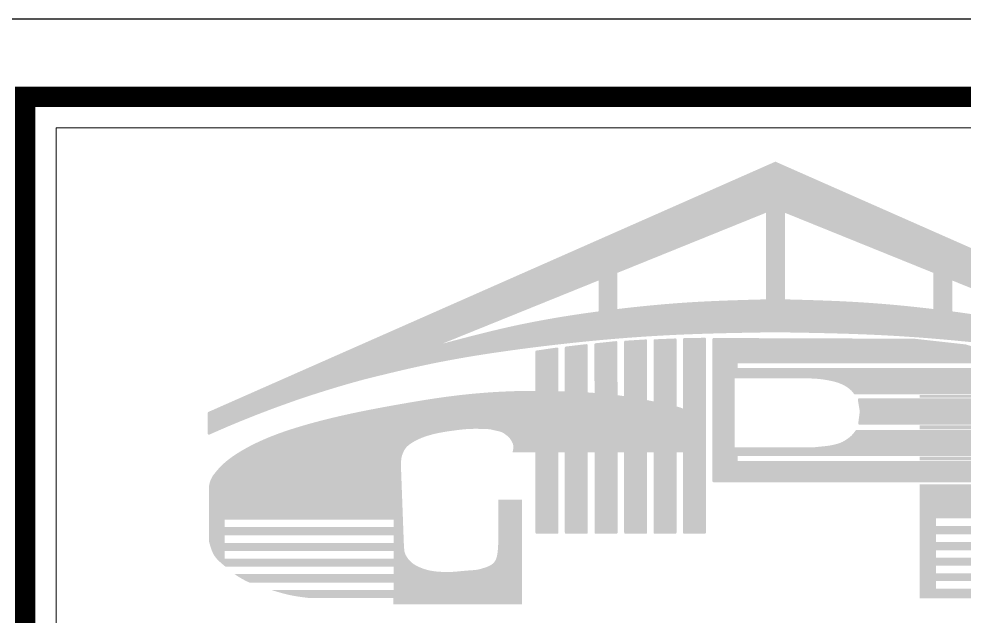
# Model space of a CAD drawing. Header units: inches. Extents: x 340055 to 349452, y -34649 to -30845.
# Drawn here: x 342138.7 to 342209.9, y -31345.1 to -31300.1 of the extents above; entities that cross this region are included whole.
import ezdxf

# ---------------------------------------------------------------- set-up
doc = ezdxf.new("R2010")
doc.units = ezdxf.units.IN
doc.header["$MEASUREMENT"] = 0
doc.layers.add('2H-vua', color=2, linetype='Continuous', lineweight=20)
for name, color, linetype in [('7', 7, 'Continuous'), ('KHUNG BV', 7, 'Continuous'), ('NET IN', 3, 'Continuous')]:
    doc.layers.add(name, color=color, linetype=linetype)

# ---------------------------------------------------------------- blocks, each defined once
blk = doc.blocks.new('logo cpt')
at = {"layer": '2H-vua', "ltscale": 2, "true_color": 0xfa051e}
h = blk.add_hatch(color=1, dxfattribs=at)
h.dxf.hatch_style = 1
edge = h.paths.add_edge_path()
edge.add_line((0, 0), (-59.277, -26.155))
edge.add_spline(control_points=[(-59.277, -26.155), (-59.307, -26.168), (-59.368, -26.193), (-59.374, -26.259), (-59.377, -26.292)], knot_values=[0, 0, 0, 0, 0.090528, 0.18293, 0.18293, 0.18293, 0.18293], degree=3, periodic=0)
edge.add_line((-59.377, -26.292), (-59.377, -28.414))
edge.add_spline(control_points=[(-59.377, -28.414), (-59.375, -28.438), (-59.371, -28.481), (-59.327, -28.53), (-59.27, -28.556), (-59.231, -28.544), (-59.213, -28.539)], knot_values=[0, 0, 0, 0, 0.068206, 0.126958, 0.189177, 0.244498, 0.244498, 0.244498, 0.244498], degree=3, periodic=0)
edge.add_line((-59.213, -28.539), (-57.353, -27.728))
edge.add_line((-57.353, -27.728), (-55.983, -27.156))
edge.add_line((-55.983, -27.156), (-54.903, -26.723))
edge.add_line((-54.903, -26.723), (-53.897, -26.328))
edge.add_line((-53.897, -26.328), (-52.38, -25.752))
edge.add_line((-52.38, -25.752), (-50.19, -24.97))
edge.add_line((-50.19, -24.97), (-49.016, -24.576))
edge.add_line((-49.016, -24.576), (-47.952, -24.226))
edge.add_line((-47.952, -24.226), (-46.167, -23.671))
edge.add_line((-46.167, -23.671), (-44.707, -23.241))
edge.add_line((-44.707, -23.241), (-43.013, -22.77))
edge.add_spline(control_points=[(-43.013, -22.77), (-40.847, -22.235), (-35.088, -20.813), (-24.452, -19.2), (-12.26, -18.036), (-3.723, -17.898), (0, -17.838)], knot_values=[0, 0, 0, 0, 6.689632, 17.790922, 32.231173, 43.398154, 43.398154, 43.398154, 43.398154], degree=3, periodic=0)
edge.add_spline(control_points=[(0, -17.838), (3.723, -17.898), (12.26, -18.036), (24.452, -19.2), (35.088, -20.813), (40.847, -22.235), (43.013, -22.77)], knot_values=[0, 0, 0, 0, 11.166981, 25.607232, 36.708522, 43.398154, 43.398154, 43.398154, 43.398154], degree=3, periodic=0)
edge.add_line((43.013, -22.77), (44.707, -23.241))
edge.add_line((44.707, -23.241), (46.167, -23.671))
edge.add_line((46.167, -23.671), (47.952, -24.226))
edge.add_line((47.952, -24.226), (49.016, -24.576))
edge.add_line((49.016, -24.576), (50.19, -24.97))
edge.add_line((50.19, -24.97), (52.38, -25.752))
edge.add_line((52.38, -25.752), (53.897, -26.328))
edge.add_line((53.897, -26.328), (54.903, -26.723))
edge.add_line((54.903, -26.723), (55.983, -27.156))
edge.add_line((55.983, -27.156), (57.353, -27.728))
edge.add_line((57.353, -27.728), (59.213, -28.539))
edge.add_spline(control_points=[(59.213, -28.539), (59.231, -28.544), (59.27, -28.556), (59.327, -28.53), (59.371, -28.481), (59.375, -28.438), (59.377, -28.414)], knot_values=[0, 0, 0, 0, 0.055322, 0.11754, 0.176292, 0.244498, 0.244498, 0.244498, 0.244498], degree=3, periodic=0)
edge.add_line((59.377, -28.414), (59.377, -26.292))
edge.add_spline(control_points=[(59.377, -26.292), (59.374, -26.259), (59.368, -26.193), (59.307, -26.168), (59.277, -26.155)], knot_values=[0, 0, 0, 0, 0.092401, 0.18293, 0.18293, 0.18293, 0.18293], degree=3, periodic=0)
edge.add_line((59.277, -26.155), (0, 0))
edge = h.paths.add_edge_path(flags=16)
edge.add_line((0.997, -5.35), (16.528, -11.63))
edge.add_line((16.528, -11.63), (16.528, -15.41))
edge.add_spline(control_points=[(16.528, -15.41), (13.874, -15.092), (8.705, -14.606), (3.515, -14.466), (0.997, -14.398)], knot_values=[18.676889, 18.676889, 18.676889, 18.676889, 26.68916, 34.246708, 34.246708, 34.246708, 34.246708], degree=3, periodic=0)
edge.add_line((0.997, -14.398), (0.997, -5.35))
edge = h.paths.add_edge_path(flags=16)
edge.add_line((-0.997, -5.35), (-0.997, -14.398))
edge.add_spline(control_points=[(-0.997, -14.398), (-3.515, -14.466), (-8.705, -14.606), (-13.874, -15.092), (-16.528, -15.41)], knot_values=[18.676889, 18.676889, 18.676889, 18.676889, 26.234437, 34.246708, 34.246708, 34.246708, 34.246708], degree=3, periodic=0)
edge.add_line((-16.528, -15.41), (-16.528, -11.63))
edge.add_line((-16.528, -11.63), (-0.997, -5.35))
edge = h.paths.add_edge_path(flags=16)
edge.add_line((18.495, -12.426), (34.834, -19.033))
edge.add_spline(control_points=[(34.834, -19.033), (32.364, -18.379), (26.982, -16.955), (21.483, -16.054), (18.495, -15.658)], knot_values=[0, 0, 0, 0, 7.661393, 16.695244, 16.695244, 16.695244, 16.695244], degree=3, periodic=0)
edge.add_line((18.495, -15.658), (18.495, -12.426))
edge = h.paths.add_edge_path(flags=16)
edge.add_line((-18.495, -12.426), (-18.495, -15.658))
edge.add_spline(control_points=[(-18.495, -15.658), (-21.483, -16.054), (-26.982, -16.955), (-32.364, -18.379), (-34.834, -19.033)], knot_values=[0, 0, 0, 0, 9.033851, 16.695244, 16.695244, 16.695244, 16.695244], degree=3, periodic=0)
edge.add_line((-34.834, -19.033), (-18.495, -12.426))
h = blk.add_hatch(color=1, dxfattribs=at)
h.dxf.hatch_style = 1
edge = h.paths.add_edge_path()
edge.add_spline(control_points=[(-22.695, -30.389), (-22.695, -28.259), (-22.695, -26.128), (-22.695, -23.997)], knot_values=[0.65234, 0.65234, 0.65234, 0.65234, 0.984869, 0.984869, 0.984869, 0.984869], weights=[1, 1, 1, 1], degree=3, periodic=0)
edge.add_spline(control_points=[(-22.695, -23.997), (-22.695, -22.513), (-22.695, -21.029), (-22.695, -19.544)], knot_values=[0.984869, 0.984869, 0.984869, 0.984869, 1.216541, 1.216541, 1.216541, 1.216541], weights=[1, 1, 1, 1], degree=3, periodic=0)
edge.add_spline(control_points=[(-22.695, -19.544), (-22.699, -19.53), (-22.707, -19.505), (-22.731, -19.468), (-22.765, -19.448), (-22.801, -19.431), (-22.824, -19.435), (-22.837, -19.437)], knot_values=[1.216541, 1.216541, 1.216541, 1.216541, 1.259596, 1.296989, 1.345872, 1.376028, 1.41378, 1.41378, 1.41378, 1.41378], weights=[1, 1, 1, 1, 1, 1, 1, 1], degree=3, periodic=0)
edge.add_line((-22.837, -19.437), (-24.981, -19.745))
edge.add_spline(control_points=[(-24.981, -19.745), (-25, -19.748), (-25.036, -19.755), (-25.076, -19.793), (-25.098, -19.834), (-25.099, -19.862), (-25.099, -19.873)], knot_values=[2.217254, 2.217254, 2.217254, 2.217254, 2.274562, 2.326082, 2.37697, 2.409598, 2.409598, 2.409598, 2.409598], weights=[1, 1, 1, 1, 1, 1, 1], degree=3, periodic=0)
edge.add_spline(control_points=[(-25.099, -19.873), (-25.099, -21.237), (-25.099, -22.601), (-25.099, -23.965)], knot_values=[2.000673, 2.000673, 2.000673, 2.000673, 2.217254, 2.217254, 2.217254, 2.217254], weights=[1, 1, 1, 1], degree=3, periodic=0)
edge.add_spline(control_points=[(-25.099, -23.965), (-25.099, -26.107), (-25.099, -28.248), (-25.099, -30.389)], knot_values=[1.660641, 1.660641, 1.660641, 1.660641, 2.000673, 2.000673, 2.000673, 2.000673], weights=[1, 1, 1, 1], degree=3, periodic=0)
edge.add_spline(control_points=[(-25.099, -30.389), (-25.099, -33.182), (-25.099, -35.974), (-25.099, -38.767)], knot_values=[1.217254, 1.217254, 1.217254, 1.217254, 1.660641, 1.660641, 1.660641, 1.660641], weights=[1, 1, 1, 1], degree=3, periodic=0)
edge.add_spline(control_points=[(-25.099, -38.767), (-25.096, -38.791), (-25.087, -38.842), (-25.028, -38.899), (-24.979, -38.898), (-24.957, -38.897)], knot_values=[1, 1, 1, 1, 1.073403, 1.153898, 1.217254, 1.217254, 1.217254, 1.217254], weights=[1, 1, 1, 1, 1, 1], degree=3, periodic=0)
edge.add_spline(control_points=[(-24.957, -38.897), (-24.251, -38.897), (-23.544, -38.897), (-22.837, -38.897)], knot_values=[0, 0, 0, 0, 1, 1, 1, 1], weights=[1, 1, 1, 1], degree=3, periodic=0)
edge.add_spline(control_points=[(-22.837, -38.897), (-22.815, -38.898), (-22.761, -38.9), (-22.705, -38.837), (-22.698, -38.786), (-22.695, -38.767)], knot_values=[0, 0, 0, 0, 0.063356, 0.156751, 0.216541, 0.216541, 0.216541, 0.216541], weights=[1, 1, 1, 1, 1, 1], degree=3, periodic=0)
edge.add_spline(control_points=[(-22.695, -38.767), (-22.695, -35.974), (-22.695, -33.182), (-22.695, -30.389)], knot_values=[0.216541, 0.216541, 0.216541, 0.216541, 0.65234, 0.65234, 0.65234, 0.65234], weights=[1, 1, 1, 1], degree=3, periodic=0)
edge = h.paths.add_edge_path()
edge.add_spline(control_points=[(-19.622, -30.389), (-19.622, -28.323), (-19.622, -26.24), (-19.622, -24.13)], knot_values=[0.650819, 0.650819, 0.650819, 0.650819, 0.970014, 0.970014, 0.970014, 0.970014], weights=[1, 1, 1, 1], degree=3, periodic=0)
edge.add_spline(control_points=[(-19.622, -24.13), (-19.622, -22.501), (-19.622, -20.855), (-19.622, -19.187)], knot_values=[0.970014, 0.970014, 0.970014, 0.970014, 1.216541, 1.216541, 1.216541, 1.216541], weights=[1, 1, 1, 1], degree=3, periodic=0)
edge.add_spline(control_points=[(-19.622, -19.187), (-19.626, -19.173), (-19.634, -19.148), (-19.658, -19.111), (-19.692, -19.091), (-19.728, -19.074), (-19.751, -19.078), (-19.764, -19.08)], knot_values=[1.216541, 1.216541, 1.216541, 1.216541, 1.259596, 1.296989, 1.345872, 1.376028, 1.41378, 1.41378, 1.41378, 1.41378], weights=[1, 1, 1, 1, 1, 1, 1, 1], degree=3, periodic=0)
edge.add_line((-19.764, -19.08), (-21.907, -19.331))
edge.add_spline(control_points=[(-21.907, -19.331), (-21.927, -19.334), (-21.963, -19.341), (-22.003, -19.379), (-22.025, -19.42), (-22.026, -19.448), (-22.026, -19.459)], knot_values=[2.217254, 2.217254, 2.217254, 2.217254, 2.274562, 2.326082, 2.37697, 2.409598, 2.409598, 2.409598, 2.409598], weights=[1, 1, 1, 1, 1, 1, 1], degree=3, periodic=0)
edge.add_spline(control_points=[(-22.026, -19.459), (-22.026, -20.999), (-22.026, -22.516), (-22.026, -24.017)], knot_values=[1.987897, 1.987897, 1.987897, 1.987897, 2.217254, 2.217254, 2.217254, 2.217254], weights=[1, 1, 1, 1], degree=3, periodic=0)
edge.add_spline(control_points=[(-22.026, -24.017), (-22.026, -26.171), (-22.026, -28.29), (-22.026, -30.389)], knot_values=[1.658755, 1.658755, 1.658755, 1.658755, 1.987897, 1.987897, 1.987897, 1.987897], weights=[1, 1, 1, 1], degree=3, periodic=0)
edge.add_spline(control_points=[(-22.026, -30.389), (-22.026, -33.206), (-22.026, -35.986), (-22.026, -38.767)], knot_values=[1.217254, 1.217254, 1.217254, 1.217254, 1.658755, 1.658755, 1.658755, 1.658755], weights=[1, 1, 1, 1], degree=3, periodic=0)
edge.add_spline(control_points=[(-22.026, -38.767), (-22.023, -38.791), (-22.014, -38.842), (-21.955, -38.899), (-21.906, -38.898), (-21.884, -38.897)], knot_values=[1, 1, 1, 1, 1.073403, 1.153898, 1.217254, 1.217254, 1.217254, 1.217254], weights=[1, 1, 1, 1, 1, 1], degree=3, periodic=0)
edge.add_spline(control_points=[(-21.884, -38.897), (-21.178, -38.897), (-20.471, -38.897), (-19.764, -38.897)], knot_values=[0, 0, 0, 0, 1, 1, 1, 1], weights=[1, 1, 1, 1], degree=3, periodic=0)
edge.add_spline(control_points=[(-19.764, -38.897), (-19.742, -38.898), (-19.688, -38.9), (-19.632, -38.837), (-19.625, -38.786), (-19.622, -38.767)], knot_values=[0, 0, 0, 0, 0.063356, 0.156751, 0.216541, 0.216541, 0.216541, 0.216541], weights=[1, 1, 1, 1, 1, 1], degree=3, periodic=0)
edge.add_spline(control_points=[(-19.622, -38.767), (-19.622, -35.984), (-19.622, -33.201), (-19.622, -30.389)], knot_values=[0.216541, 0.216541, 0.216541, 0.216541, 0.650819, 0.650819, 0.650819, 0.650819], weights=[1, 1, 1, 1], degree=3, periodic=0)
edge = h.paths.add_edge_path()
edge.add_spline(control_points=[(-16.507, -30.389), (-16.509, -28.433), (-16.511, -26.45), (-16.514, -24.422)], knot_values=[0.6495, 0.6495, 0.6495, 0.6495, 0.949016, 0.949016, 0.949016, 0.949016], weights=[1, 1, 1, 1], degree=3, periodic=0)
edge.add_spline(control_points=[(-16.514, -24.422), (-16.517, -22.612), (-16.521, -20.766), (-16.527, -18.872)], knot_values=[0.949016, 0.949016, 0.949016, 0.949016, 1.216541, 1.216541, 1.216541, 1.216541], weights=[1, 1, 1, 1], degree=3, periodic=0)
edge.add_spline(control_points=[(-16.527, -18.872), (-16.531, -18.858), (-16.539, -18.832), (-16.564, -18.795), (-16.597, -18.775), (-16.634, -18.758), (-16.657, -18.762), (-16.669, -18.765)], knot_values=[1.216541, 1.216541, 1.216541, 1.216541, 1.259596, 1.296989, 1.345872, 1.376028, 1.41378, 1.41378, 1.41378, 1.41378], weights=[1, 1, 1, 1, 1, 1, 1, 1], degree=3, periodic=0)
edge.add_line((-16.669, -18.765), (-18.813, -18.989))
edge.add_spline(control_points=[(-18.813, -18.989), (-18.832, -18.992), (-18.868, -18.999), (-18.909, -19.037), (-18.93, -19.078), (-18.931, -19.106), (-18.932, -19.117)], knot_values=[2.217254, 2.217254, 2.217254, 2.217254, 2.274562, 2.326082, 2.37697, 2.409598, 2.409598, 2.409598, 2.409598], weights=[1, 1, 1, 1, 1, 1, 1], degree=3, periodic=0)
edge.add_spline(control_points=[(-18.932, -19.117), (-18.926, -20.846), (-18.923, -22.53), (-18.92, -24.18)], knot_values=[1.972104, 1.972104, 1.972104, 1.972104, 2.217254, 2.217254, 2.217254, 2.217254], weights=[1, 1, 1, 1], degree=3, periodic=0)
edge.add_spline(control_points=[(-18.92, -24.18), (-18.916, -26.298), (-18.914, -28.36), (-18.912, -30.389)], knot_values=[1.657232, 1.657232, 1.657232, 1.657232, 1.972104, 1.972104, 1.972104, 1.972104], weights=[1, 1, 1, 1], degree=3, periodic=0)
edge.add_spline(control_points=[(-18.912, -30.389), (-18.911, -33.225), (-18.911, -35.996), (-18.911, -38.767)], knot_values=[1.217254, 1.217254, 1.217254, 1.217254, 1.657232, 1.657232, 1.657232, 1.657232], weights=[1, 1, 1, 1], degree=3, periodic=0)
edge.add_spline(control_points=[(-18.911, -38.767), (-18.907, -38.791), (-18.899, -38.842), (-18.839, -38.899), (-18.79, -38.898), (-18.768, -38.897)], knot_values=[1, 1, 1, 1, 1.073403, 1.153898, 1.217254, 1.217254, 1.217254, 1.217254], weights=[1, 1, 1, 1, 1, 1], degree=3, periodic=0)
edge.add_spline(control_points=[(-18.768, -38.897), (-18.062, -38.897), (-17.355, -38.897), (-16.648, -38.897)], knot_values=[0, 0, 0, 0, 1, 1, 1, 1], weights=[1, 1, 1, 1], degree=3, periodic=0)
edge.add_spline(control_points=[(-16.648, -38.897), (-16.626, -38.898), (-16.572, -38.9), (-16.516, -38.837), (-16.509, -38.786), (-16.506, -38.767)], knot_values=[0, 0, 0, 0, 0.063356, 0.156751, 0.216541, 0.216541, 0.216541, 0.216541], weights=[1, 1, 1, 1, 1, 1], degree=3, periodic=0)
edge.add_spline(control_points=[(-16.506, -38.767), (-16.506, -35.992), (-16.506, -33.218), (-16.507, -30.389)], knot_values=[0.216541, 0.216541, 0.216541, 0.216541, 0.6495, 0.6495, 0.6495, 0.6495], weights=[1, 1, 1, 1], degree=3, periodic=0)
edge = h.paths.add_edge_path()
edge.add_spline(control_points=[(-13.415, -30.389), (-13.415, -26.662), (-13.415, -22.816), (-13.415, -18.696)], knot_values=[0.648777, 0.648777, 0.648777, 0.648777, 1.216541, 1.216541, 1.216541, 1.216541], weights=[1, 1, 1, 1], degree=3, periodic=0)
edge.add_spline(control_points=[(-13.415, -18.696), (-13.42, -18.682), (-13.428, -18.657), (-13.452, -18.62), (-13.486, -18.6), (-13.522, -18.583), (-13.545, -18.587), (-13.558, -18.589)], knot_values=[1.216541, 1.216541, 1.216541, 1.216541, 1.259596, 1.296989, 1.345872, 1.376028, 1.41378, 1.41378, 1.41378, 1.41378], weights=[1, 1, 1, 1, 1, 1, 1, 1], degree=3, periodic=0)
edge.add_line((-13.558, -18.589), (-15.701, -18.722))
edge.add_spline(control_points=[(-15.701, -18.722), (-15.72, -18.726), (-15.757, -18.732), (-15.797, -18.77), (-15.818, -18.812), (-15.82, -18.84), (-15.82, -18.85)], knot_values=[2.217254, 2.217254, 2.217254, 2.217254, 2.274562, 2.326082, 2.37697, 2.409598, 2.409598, 2.409598, 2.409598], weights=[1, 1, 1, 1, 1, 1, 1], degree=3, periodic=0)
edge.add_spline(control_points=[(-15.82, -18.85), (-15.82, -20.806), (-15.82, -22.688), (-15.82, -24.518)], knot_values=[1.950128, 1.950128, 1.950128, 1.950128, 2.217254, 2.217254, 2.217254, 2.217254], weights=[1, 1, 1, 1], degree=3, periodic=0)
edge.add_spline(control_points=[(-15.82, -24.518), (-15.82, -26.531), (-15.82, -28.48), (-15.82, -30.389)], knot_values=[1.656067, 1.656067, 1.656067, 1.656067, 1.950128, 1.950128, 1.950128, 1.950128], weights=[1, 1, 1, 1], degree=3, periodic=0)
edge.add_spline(control_points=[(-15.82, -30.389), (-15.82, -33.239), (-15.82, -36.003), (-15.82, -38.767)], knot_values=[1.217254, 1.217254, 1.217254, 1.217254, 1.656067, 1.656067, 1.656067, 1.656067], weights=[1, 1, 1, 1], degree=3, periodic=0)
edge.add_spline(control_points=[(-15.82, -38.767), (-15.816, -38.791), (-15.808, -38.842), (-15.749, -38.899), (-15.7, -38.898), (-15.678, -38.897)], knot_values=[1, 1, 1, 1, 1.073403, 1.153898, 1.217254, 1.217254, 1.217254, 1.217254], weights=[1, 1, 1, 1, 1, 1], degree=3, periodic=0)
edge.add_spline(control_points=[(-15.678, -38.897), (-14.971, -38.897), (-14.264, -38.897), (-13.557, -38.897)], knot_values=[0, 0, 0, 0, 1, 1, 1, 1], weights=[1, 1, 1, 1], degree=3, periodic=0)
edge.add_spline(control_points=[(-13.557, -38.897), (-13.536, -38.898), (-13.482, -38.9), (-13.425, -38.837), (-13.418, -38.786), (-13.415, -38.767)], knot_values=[0, 0, 0, 0, 0.063356, 0.156751, 0.216541, 0.216541, 0.216541, 0.216541], weights=[1, 1, 1, 1, 1, 1], degree=3, periodic=0)
edge.add_spline(control_points=[(-13.415, -38.767), (-13.415, -35.997), (-13.415, -33.228), (-13.415, -30.389)], knot_values=[0.216541, 0.216541, 0.216541, 0.216541, 0.648777, 0.648777, 0.648777, 0.648777], weights=[1, 1, 1, 1], degree=3, periodic=0)
edge = h.paths.add_edge_path()
edge.add_spline(control_points=[(-10.338, -30.389), (-10.338, -28.821), (-10.338, -27.228), (-10.338, -25.6)], knot_values=[0.648359, 0.648359, 0.648359, 0.648359, 0.88662, 0.88662, 0.88662, 0.88662], weights=[1, 1, 1, 1], degree=3, periodic=0)
edge.add_spline(control_points=[(-10.338, -25.6), (-10.338, -23.345), (-10.338, -21.021), (-10.338, -18.594)], knot_values=[0.88662, 0.88662, 0.88662, 0.88662, 1.216541, 1.216541, 1.216541, 1.216541], weights=[1, 1, 1, 1], degree=3, periodic=0)
edge.add_spline(control_points=[(-10.338, -18.594), (-10.342, -18.58), (-10.35, -18.554), (-10.375, -18.518), (-10.408, -18.498), (-10.445, -18.48), (-10.467, -18.484), (-10.48, -18.487)], knot_values=[1.216541, 1.216541, 1.216541, 1.216541, 1.259596, 1.296989, 1.345872, 1.376028, 1.41378, 1.41378, 1.41378, 1.41378], weights=[1, 1, 1, 1, 1, 1, 1, 1], degree=3, periodic=0)
edge.add_line((-10.48, -18.487), (-12.624, -18.577))
edge.add_spline(control_points=[(-12.624, -18.577), (-12.643, -18.58), (-12.679, -18.587), (-12.72, -18.625), (-12.741, -18.666), (-12.742, -18.694), (-12.743, -18.705)], knot_values=[2.217254, 2.217254, 2.217254, 2.217254, 2.274562, 2.326082, 2.37697, 2.409598, 2.409598, 2.409598, 2.409598], weights=[1, 1, 1, 1, 1, 1, 1], degree=3, periodic=0)
edge.add_spline(control_points=[(-12.743, -18.705), (-12.743, -20.92), (-12.743, -23.032), (-12.743, -25.072)], knot_values=[1.920589, 1.920589, 1.920589, 1.920589, 2.217254, 2.217254, 2.217254, 2.217254], weights=[1, 1, 1, 1], degree=3, periodic=0)
edge.add_spline(control_points=[(-12.743, -25.072), (-12.743, -26.895), (-12.743, -28.66), (-12.743, -30.389)], knot_values=[1.655439, 1.655439, 1.655439, 1.655439, 1.920589, 1.920589, 1.920589, 1.920589], weights=[1, 1, 1, 1], degree=3, periodic=0)
edge.add_spline(control_points=[(-12.743, -30.389), (-12.743, -33.247), (-12.743, -36.007), (-12.743, -38.767)], knot_values=[1.217254, 1.217254, 1.217254, 1.217254, 1.655439, 1.655439, 1.655439, 1.655439], weights=[1, 1, 1, 1], degree=3, periodic=0)
edge.add_spline(control_points=[(-12.743, -38.767), (-12.739, -38.791), (-12.731, -38.842), (-12.672, -38.899), (-12.622, -38.898), (-12.601, -38.897)], knot_values=[1, 1, 1, 1, 1.073403, 1.153898, 1.217254, 1.217254, 1.217254, 1.217254], weights=[1, 1, 1, 1, 1, 1], degree=3, periodic=0)
edge.add_spline(control_points=[(-12.601, -38.897), (-11.894, -38.897), (-11.187, -38.897), (-10.48, -38.897)], knot_values=[0, 0, 0, 0, 1, 1, 1, 1], weights=[1, 1, 1, 1], degree=3, periodic=0)
edge.add_spline(control_points=[(-10.48, -38.897), (-10.458, -38.898), (-10.404, -38.9), (-10.348, -38.837), (-10.341, -38.786), (-10.338, -38.767)], knot_values=[0, 0, 0, 0, 0.063356, 0.156751, 0.216541, 0.216541, 0.216541, 0.216541], weights=[1, 1, 1, 1, 1, 1], degree=3, periodic=0)
edge.add_spline(control_points=[(-10.338, -38.767), (-10.338, -36), (-10.338, -33.233), (-10.338, -30.389)], knot_values=[0.216541, 0.216541, 0.216541, 0.216541, 0.648359, 0.648359, 0.648359, 0.648359], weights=[1, 1, 1, 1], degree=3, periodic=0)
edge = h.paths.add_edge_path()
edge.add_spline(control_points=[(-7.264, -38.767), (-7.264, -32.359), (-7.264, -25.952), (-7.264, -18.521)], knot_values=[0.216541, 0.216541, 0.216541, 0.216541, 1.216541, 1.216541, 1.216541, 1.216541], weights=[1, 1, 1, 1], degree=3, periodic=0)
edge.add_spline(control_points=[(-7.264, -18.521), (-7.268, -18.508), (-7.276, -18.482), (-7.3, -18.445), (-7.334, -18.425), (-7.37, -18.408), (-7.393, -18.412), (-7.406, -18.414)], knot_values=[1.216541, 1.216541, 1.216541, 1.216541, 1.259596, 1.296989, 1.345872, 1.376028, 1.41378, 1.41378, 1.41378, 1.41378], weights=[1, 1, 1, 1, 1, 1, 1, 1], degree=3, periodic=0)
edge.add_line((-7.406, -18.414), (-9.561, -18.455))
edge.add_spline(control_points=[(-9.561, -18.455), (-9.58, -18.458), (-9.617, -18.465), (-9.657, -18.503), (-9.678, -18.544), (-9.68, -18.572), (-9.68, -18.583)], knot_values=[2.217254, 2.217254, 2.217254, 2.217254, 2.274562, 2.326082, 2.37697, 2.409598, 2.409598, 2.409598, 2.409598], weights=[1, 1, 1, 1, 1, 1, 1], degree=3, periodic=0)
edge.add_spline(control_points=[(-9.68, -18.583), (-9.676, -21.125), (-9.674, -23.522), (-9.672, -25.823)], knot_values=[1.882275, 1.882275, 1.882275, 1.882275, 2.217254, 2.217254, 2.217254, 2.217254], weights=[1, 1, 1, 1], degree=3, periodic=0)
edge.add_spline(control_points=[(-9.672, -25.823), (-9.671, -27.384), (-9.67, -28.901), (-9.669, -30.389)], knot_values=[1.654916, 1.654916, 1.654916, 1.654916, 1.882275, 1.882275, 1.882275, 1.882275], weights=[1, 1, 1, 1], degree=3, periodic=0)
edge.add_spline(control_points=[(-9.669, -30.389), (-9.668, -33.254), (-9.668, -36.01), (-9.668, -38.767)], knot_values=[1.217254, 1.217254, 1.217254, 1.217254, 1.654916, 1.654916, 1.654916, 1.654916], weights=[1, 1, 1, 1], degree=3, periodic=0)
edge.add_spline(control_points=[(-9.668, -38.767), (-9.665, -38.791), (-9.657, -38.842), (-9.597, -38.899), (-9.548, -38.898), (-9.526, -38.897)], knot_values=[1, 1, 1, 1, 1.073403, 1.153898, 1.217254, 1.217254, 1.217254, 1.217254], weights=[1, 1, 1, 1, 1, 1], degree=3, periodic=0)
edge.add_spline(control_points=[(-9.526, -38.897), (-8.82, -38.897), (-8.113, -38.897), (-7.406, -38.897)], knot_values=[0, 0, 0, 0, 1, 1, 1, 1], weights=[1, 1, 1, 1], degree=3, periodic=0)
edge.add_spline(control_points=[(-7.406, -38.897), (-7.384, -38.898), (-7.33, -38.9), (-7.274, -38.837), (-7.267, -38.786), (-7.264, -38.767)], knot_values=[0, 0, 0, 0, 0.063356, 0.156751, 0.216541, 0.216541, 0.216541, 0.216541], weights=[1, 1, 1, 1, 1, 1], degree=3, periodic=0)
h = blk.add_hatch(color=1, dxfattribs=at)
h.dxf.hatch_style = 1
edge = h.paths.add_edge_path()
edge.add_line((19.916, -19.111), (14.53, -18.514))
edge.add_line((14.53, -18.514), (-6.476, -18.439))
edge.add_spline(control_points=[(-6.476, -18.439), (-6.506, -18.449), (-6.569, -18.469), (-6.582, -18.534), (-6.588, -18.566)], knot_values=[0, 0, 0, 0, 0.089636, 0.182425, 0.182425, 0.182425, 0.182425], degree=3, periodic=0)
edge.add_line((-6.588, -18.566), (-6.588, -33.39))
edge.add_spline(control_points=[(-6.588, -33.39), (-6.585, -33.411), (-6.579, -33.454), (-6.539, -33.499), (-6.492, -33.519), (-6.464, -33.517), (-6.449, -33.516)], knot_values=[0, 0, 0, 0, 0.063097, 0.129174, 0.168297, 0.212544, 0.212544, 0.212544, 0.212544], degree=3, periodic=0)
edge.add_line((-6.449, -33.516), (23.67, -33.516))
edge.add_line((23.67, -33.516), (26.137, -32.97))
edge.add_line((26.137, -32.97), (28.268, -31.528))
edge.add_spline(control_points=[(28.268, -31.528), (28.277, -31.52), (28.299, -31.502), (28.318, -31.463), (28.322, -31.417), (28.309, -31.367), (28.275, -31.315), (28.231, -31.304), (28.211, -31.299)], knot_values=[0, 0, 0, 0, 0.033514, 0.084878, 0.12538, 0.170042, 0.238399, 0.300361, 0.300361, 0.300361, 0.300361], degree=3, periodic=0)
edge.add_line((28.211, -31.299), (-3.96, -31.299))
edge.add_line((-3.96, -31.299), (-3.96, -30.763))
edge.add_line((-3.96, -30.763), (28.747, -30.763))
edge.add_spline(control_points=[(28.747, -30.763), (28.768, -30.757), (28.803, -30.747), (28.825, -30.718), (28.834, -30.706)], knot_values=[0, 0, 0, 0, 0.062997, 0.106417, 0.106417, 0.106417, 0.106417], degree=3, periodic=0)
edge.add_line((28.834, -30.706), (29.366, -29.511))
edge.add_line((29.366, -29.511), (29.557, -28.234))
edge.add_spline(control_points=[(29.557, -28.234), (29.56, -28.22), (29.564, -28.198), (29.565, -28.158), (29.549, -28.114), (29.51, -28.072), (29.474, -28.065), (29.457, -28.061)], knot_values=[0, 0, 0, 0, 0.040884, 0.066218, 0.121229, 0.177164, 0.228289, 0.228289, 0.228289, 0.228289], degree=3, periodic=0)
edge.add_line((29.457, -28.061), (8.487, -28.06))
edge.add_spline(control_points=[(8.487, -28.06), (8.471, -28.062), (8.437, -28.064), (8.413, -28.088), (8.401, -28.1)], knot_values=[0, 0, 0, 0, 0.04899, 0.098332, 0.098332, 0.098332, 0.098332], degree=3, periodic=0)
edge.add_spline(control_points=[(8.401, -28.1), (8.353, -28.163), (8.215, -28.344), (7.984, -28.634), (7.552, -28.98), (7.017, -29.336), (6.155, -29.607), (5.323, -29.75), (4.529, -29.806), (4.014, -29.88), (3.702, -29.885), (3.577, -29.886)], knot_values=[0, 0, 0, 0, 0.236793, 0.682468, 1.105452, 1.89334, 2.59371, 3.796984, 4.419716, 4.981029, 5.354653, 5.354653, 5.354653, 5.354653], degree=3, periodic=0)
edge.add_line((3.577, -29.886), (-4.269, -29.886))
edge.add_line((-4.269, -29.886), (-4.269, -22.662))
edge.add_line((-4.269, -22.662), (3.53, -22.662))
edge.add_spline(control_points=[(3.53, -22.662), (3.861, -22.675), (4.441, -22.697), (5.201, -22.803), (5.879, -22.931), (6.611, -23.11), (7.317, -23.436), (7.851, -23.835), (8.11, -24.114), (8.207, -24.277), (8.249, -24.317), (8.285, -24.324), (8.303, -24.328)], knot_values=[0, 0, 0, 0, 0.993082, 1.739745, 2.298493, 3.065823, 3.99698, 4.603099, 5.061045, 5.12201, 5.173529, 5.228757, 5.228757, 5.228757, 5.228757], degree=3, periodic=0)
edge.add_line((8.303, -24.328), (29.031, -24.328))
edge.add_spline(control_points=[(29.031, -24.328), (29.046, -24.327), (29.08, -24.327), (29.12, -24.295), (29.15, -24.258), (29.157, -24.215), (29.157, -24.175), (29.146, -24.151), (29.14, -24.14)], knot_values=[0, 0, 0, 0, 0.046103, 0.098417, 0.146663, 0.186804, 0.226026, 0.264205, 0.264205, 0.264205, 0.264205], degree=3, periodic=0)
edge.add_line((29.14, -24.14), (28.112, -22.746))
edge.add_line((28.112, -22.746), (26.822, -21.615))
edge.add_spline(control_points=[(26.822, -21.615), (26.812, -21.605), (26.784, -21.579), (26.745, -21.578), (26.72, -21.578)], knot_values=[0, 0, 0, 0, 0.042818, 0.111912, 0.111912, 0.111912, 0.111912], degree=3, periodic=0)
edge.add_line((26.72, -21.578), (-3.961, -21.578))
edge.add_line((-3.961, -21.578), (-3.961, -21.071))
edge.add_line((-3.961, -21.071), (25.335, -21.071))
edge.add_spline(control_points=[(25.335, -21.071), (25.358, -21.063), (25.41, -21.044), (25.442, -20.962), (25.432, -20.869), (25.381, -20.837), (25.354, -20.821)], knot_values=[0, 0, 0, 0, 0.071409, 0.159101, 0.241153, 0.329355, 0.329355, 0.329355, 0.329355], degree=3, periodic=0)
edge.add_line((25.354, -20.821), (19.916, -19.111))
edge = h.paths.add_edge_path()
edge.add_spline(control_points=[(29.498, -24.85), (29.485, -24.819), (29.462, -24.768), (29.408, -24.761), (29.386, -24.759)], knot_values=[0, 0, 0, 0, 0.091948, 0.153924, 0.153924, 0.153924, 0.153924], degree=3, periodic=0)
edge.add_line((29.386, -24.759), (8.734, -24.759))
edge.add_spline(control_points=[(8.734, -24.759), (8.717, -24.754), (8.675, -24.775), (8.629, -24.815), (8.62, -24.873), (8.623, -24.904), (8.625, -24.917)], knot_values=[0, 0, 0, 0, 0.053288, 0.125117, 0.180133, 0.219055, 0.219055, 0.219055, 0.219055], degree=3, periodic=0)
edge.add_line((8.625, -24.917), (8.829, -26.122))
edge.add_line((8.829, -26.122), (8.662, -27.365))
edge.add_spline(control_points=[(8.662, -27.365), (8.666, -27.389), (8.673, -27.433), (8.717, -27.476), (8.75, -27.488), (8.763, -27.493)], knot_values=[0, 0, 0, 0, 0.069438, 0.130505, 0.174004, 0.174004, 0.174004, 0.174004], degree=3, periodic=0)
edge.add_line((8.763, -27.493), (29.605, -27.493))
edge.add_spline(control_points=[(29.605, -27.493), (29.614, -27.491), (29.639, -27.488), (29.676, -27.467), (29.707, -27.428), (29.711, -27.397), (29.713, -27.383)], knot_values=[0, 0, 0, 0, 0.025433, 0.075798, 0.12455, 0.16773, 0.16773, 0.16773, 0.16773], degree=3, periodic=0)
edge.add_line((29.713, -27.383), (29.768, -26.824))
edge.add_line((29.768, -26.824), (29.768, -26.258))
edge.add_line((29.768, -26.258), (29.701, -25.556))
edge.add_line((29.701, -25.556), (29.498, -24.85))
at = {"layer": '2H-vua', "ltscale": 2, "true_color": 0x0000bd}
h = blk.add_hatch(color=172, dxfattribs=at)
h.dxf.hatch_style = 1
edge = h.paths.add_edge_path()
edge.add_line((-26.501, -35.338), (-28.987, -35.338))
edge.add_line((-28.987, -35.338), (-28.987, -39.844))
edge.add_spline(control_points=[(-28.987, -39.844), (-28.997, -40.07), (-29.019, -40.542), (-29.094, -41.201), (-29.29, -41.788), (-29.8, -42.267), (-30.466, -42.472), (-31.199, -42.693), (-31.939, -42.727), (-32.803, -42.802), (-33.814, -42.912), (-34.933, -42.903), (-35.934, -42.819), (-36.774, -42.586), (-37.469, -42.321), (-38.079, -41.935), (-38.525, -41.408), (-38.804, -40.912), (-38.829, -40.473), (-38.849, -40.28), (-38.855, -40.215)], knot_values=[0, 0, 0, 0, 0.679106, 1.416411, 1.991685, 2.486653, 3.449332, 4.04487, 4.779635, 5.6579, 6.651397, 7.82701, 9.009902, 9.65126, 10.433258, 11.240547, 11.77736, 12.501996, 12.886685, 13.084173, 13.084173, 13.084173, 13.084173], degree=3, periodic=0)
edge.add_line((-38.855, -40.215), (-39.169, -31.807))
edge.add_spline(control_points=[(-39.169, -31.807), (-39.165, -31.594), (-39.159, -31.285), (-39.103, -30.848), (-38.969, -30.49), (-38.686, -29.835), (-37.658, -29.11), (-35.869, -28.432), (-33.896, -28.14), (-31.996, -27.91), (-30.758, -27.939), (-29.817, -27.97), (-29.224, -28.145), (-28.64, -28.223), (-28.201, -28.556), (-27.844, -28.812), (-27.63, -29.159), (-27.446, -29.479), (-27.388, -29.808), (-27.428, -30.108), (-27.476, -30.289), (-27.503, -30.389)], knot_values=[0, 0, 0, 0, 0.639974, 0.927001, 1.315485, 1.784934, 3.04414, 4.896322, 7.542101, 8.98199, 10.633425, 11.259738, 11.786572, 12.490614, 12.976547, 13.417104, 13.795301, 14.182315, 14.521901, 14.772084, 15.08434, 15.08434, 15.08434, 15.08434], degree=3, periodic=0)
edge.add_line((-27.503, -30.389), (-25.099, -30.389))
edge.add_spline(control_points=[(-25.099, -30.389), (-25.099, -28.248), (-25.099, -26.107), (-25.099, -23.965)], knot_values=[1.660641, 1.660641, 1.660641, 1.660641, 2.000673, 2.000673, 2.000673, 2.000673], weights=[1, 1, 1, 1], degree=3, periodic=0)
edge.add_spline(control_points=[(-25.099, -23.965), (-25.929, -23.965), (-28.918, -24.012), (-33.616, -24.403), (-40.908, -25.614), (-48.292, -27.048), (-54.765, -29.38), (-57.825, -31.52), (-58.67, -32.616), (-58.88, -32.887)], knot_values=[0, 0, 0, 0, 2.488239, 8.970845, 14.111923, 24.664854, 31.502662, 34.620973, 35.647344, 35.647344, 35.647344, 35.647344], degree=3, periodic=0)
edge.add_spline(control_points=[(-58.88, -32.887), (-58.979, -33.082), (-59.148, -33.414), (-59.216, -33.78), (-59.244, -33.933)], knot_values=[0, 0, 0, 0, 0.649396, 1.111903, 1.111903, 1.111903, 1.111903], degree=3, periodic=0)
edge.add_line((-59.244, -33.933), (-59.244, -39.706))
edge.add_spline(control_points=[(-59.244, -39.706), (-59.102, -40.241), (-58.821, -41.306), (-57.945, -41.992), (-57.531, -42.338)], knot_values=[0, 0, 0, 0, 1.615996, 3.213839, 3.213839, 3.213839, 3.213839], degree=3, periodic=0)
edge.add_line((-57.531, -42.338), (-39.921, -42.338))
edge.add_line((-39.921, -42.338), (-39.921, -43.127))
edge.add_line((-39.921, -43.127), (-56.56, -43.127))
edge.add_spline(control_points=[(-56.56, -43.127), (-56.086, -43.473), (-55.564, -43.762), (-55.024, -44.003)], knot_values=[4.464767, 4.464767, 4.464767, 4.464767, 6.233584, 6.233584, 6.233584, 6.233584], degree=3, periodic=0)
edge.add_line((-55.024, -44.003), (-39.921, -44.003))
edge.add_line((-39.921, -44.003), (-39.921, -44.792))
edge.add_line((-39.921, -44.792), (-52.696, -44.792))
edge.add_spline(control_points=[(-52.696, -44.792), (-52.068, -44.985), (-50.807, -45.372), (-49.499, -45.535), (-48.843, -45.616)], knot_values=[0, 0, 0, 0, 1.969376, 3.947208, 3.947208, 3.947208, 3.947208], degree=3, periodic=0)
edge.add_line((-48.843, -45.616), (-39.955, -45.616))
edge.add_line((-39.955, -45.616), (-39.955, -46.279))
edge.add_line((-39.955, -46.279), (-26.501, -46.279))
edge.add_line((-26.501, -46.279), (-26.501, -35.338))
h.paths.add_polyline_path([(-39.921, -41.496), (-57.597, -41.496), (-57.597, -40.708), (-39.921, -40.708)], flags=16)
h.paths.add_polyline_path([(-39.921, -39.857), (-57.597, -39.857), (-57.597, -39.068), (-39.921, -39.068)], flags=16)
h.paths.add_polyline_path([(-39.921, -38.212), (-57.597, -38.212), (-57.597, -37.423), (-39.921, -37.423)], flags=16)
edge = h.paths.add_edge_path()
edge.add_spline(control_points=[(-22.026, -30.389), (-22.026, -28.29), (-22.026, -26.171), (-22.026, -24.017)], knot_values=[1.658755, 1.658755, 1.658755, 1.658755, 1.987897, 1.987897, 1.987897, 1.987897], weights=[1, 1, 1, 1], degree=3, periodic=0)
edge.add_spline(control_points=[(-22.026, -24.017), (-22.138, -24.013), (-22.361, -24.007), (-22.584, -24), (-22.695, -23.997)], knot_values=[38.051452, 38.051452, 38.051452, 38.051452, 38.385889, 38.719297, 38.719297, 38.719297, 38.719297], degree=3, periodic=0)
edge.add_spline(control_points=[(-22.695, -23.997), (-22.695, -26.128), (-22.695, -28.259), (-22.695, -30.389)], knot_values=[0.65234, 0.65234, 0.65234, 0.65234, 0.984869, 0.984869, 0.984869, 0.984869], weights=[1, 1, 1, 1], degree=3, periodic=0)
edge.add_line((-22.695, -30.389), (-22.026, -30.389))
edge = h.paths.add_edge_path()
edge.add_spline(control_points=[(-18.915, -27.309), (-18.916, -26.278), (-18.918, -25.236), (-18.92, -24.18)], knot_values=[1.815146, 1.815146, 1.815146, 1.815146, 1.972104, 1.972104, 1.972104, 1.972104], weights=[1, 1, 1, 1], degree=3, periodic=0)
edge.add_spline(control_points=[(-18.92, -24.18), (-19.153, -24.162), (-19.388, -24.145), (-19.622, -24.13)], knot_values=[41.123651, 41.123651, 41.123651, 41.123651, 41.826885, 41.826885, 41.826885, 41.826885], degree=3, periodic=0)
edge.add_spline(control_points=[(-19.622, -24.13), (-19.622, -26.24), (-19.622, -28.323), (-19.622, -30.389)], knot_values=[0.650819, 0.650819, 0.650819, 0.650819, 0.970014, 0.970014, 0.970014, 0.970014], weights=[1, 1, 1, 1], degree=3, periodic=0)
edge.add_line((-19.622, -30.389), (-18.912, -30.389))
edge.add_spline(control_points=[(-18.912, -30.389), (-18.913, -29.372), (-18.914, -28.346), (-18.915, -27.309)], knot_values=[1.657232, 1.657232, 1.657232, 1.657232, 1.815146, 1.815146, 1.815146, 1.815146], weights=[1, 1, 1, 1], degree=3, periodic=0)
edge = h.paths.add_edge_path()
edge.add_spline(control_points=[(-15.82, -27.466), (-15.82, -26.497), (-15.82, -25.515), (-15.82, -24.518)], knot_values=[1.804407, 1.804407, 1.804407, 1.804407, 1.950128, 1.950128, 1.950128, 1.950128], weights=[1, 1, 1, 1], degree=3, periodic=0)
edge.add_spline(control_points=[(-15.82, -24.518), (-15.851, -24.513), (-15.882, -24.509), (-15.913, -24.504)], knot_values=[44.85263, 44.85263, 44.85263, 44.85263, 44.946366, 44.946366, 44.946366, 44.946366], degree=3, periodic=0)
edge.add_spline(control_points=[(-15.913, -24.504), (-15.93, -24.502), (-16.13, -24.473), (-16.331, -24.446), (-16.514, -24.422)], knot_values=[44.245123, 44.245123, 44.245123, 44.245123, 44.297839, 44.85263, 44.85263, 44.85263, 44.85263], degree=3, periodic=0)
edge.add_spline(control_points=[(-16.514, -24.422), (-16.514, -24.718), (-16.513, -25.014), (-16.513, -25.308)], knot_values=[0.905266, 0.905266, 0.905266, 0.905266, 0.949016, 0.949016, 0.949016, 0.949016], weights=[1, 1, 1, 1], degree=3, periodic=0)
edge.add_spline(control_points=[(-16.513, -25.308), (-16.51, -27.028), (-16.508, -28.718), (-16.507, -30.389)], knot_values=[0.6495, 0.6495, 0.6495, 0.6495, 0.905266, 0.905266, 0.905266, 0.905266], weights=[1, 1, 1, 1], degree=3, periodic=0)
edge.add_line((-16.507, -30.389), (-15.82, -30.389))
edge.add_spline(control_points=[(-15.82, -30.389), (-15.82, -29.95), (-15.82, -29.508), (-15.82, -29.065)], knot_values=[1.656067, 1.656067, 1.656067, 1.656067, 1.723738, 1.723738, 1.723738, 1.723738], weights=[1, 1, 1, 1], degree=3, periodic=0)
edge.add_spline(control_points=[(-15.82, -29.065), (-15.82, -28.535), (-15.82, -28.003), (-15.82, -27.466)], knot_values=[1.723738, 1.723738, 1.723738, 1.723738, 1.804404, 1.804404, 1.804404, 1.804404], weights=[1, 1, 1, 1], degree=3, periodic=0)
edge.add_spline(control_points=[(-15.82, -27.466), (-15.82, -27.466), (-15.82, -27.466), (-15.82, -27.466)], knot_values=[1.804404, 1.804404, 1.804404, 1.804404, 1.804407, 1.804407, 1.804407, 1.804407], weights=[1, 1, 1, 1], degree=3, periodic=0)
edge = h.paths.add_edge_path()
edge.add_spline(control_points=[(-12.743, -28.003), (-12.743, -27.04), (-12.743, -26.065), (-12.743, -25.072)], knot_values=[1.776179, 1.776179, 1.776179, 1.776179, 1.920589, 1.920589, 1.920589, 1.920589], weights=[1, 1, 1, 1], degree=3, periodic=0)
edge.add_spline(control_points=[(-12.743, -25.072), (-12.967, -25.025), (-13.191, -24.98), (-13.415, -24.935)], knot_values=[47.389322, 47.389322, 47.389322, 47.389322, 48.075391, 48.075391, 48.075391, 48.075391], degree=3, periodic=0)
edge.add_spline(control_points=[(-13.415, -24.935), (-13.415, -24.935), (-13.415, -24.935), (-13.415, -24.935)], knot_values=[47.389171, 47.389171, 47.389171, 47.389171, 47.389322, 47.389322, 47.389322, 47.389322], degree=3, periodic=0)
edge.add_spline(control_points=[(-13.415, -24.935), (-13.415, -25.39), (-13.415, -25.841), (-13.415, -26.29)], knot_values=[0.854166, 0.854166, 0.854166, 0.854166, 0.920674, 0.920674, 0.920674, 0.920674], weights=[1, 1, 1, 1], degree=3, periodic=0)
edge.add_spline(control_points=[(-13.415, -26.29), (-13.415, -26.568), (-13.415, -26.845), (-13.415, -27.121)], knot_values=[0.813011, 0.813011, 0.813011, 0.813011, 0.854166, 0.854166, 0.854166, 0.854166], weights=[1, 1, 1, 1], degree=3, periodic=0)
edge.add_spline(control_points=[(-13.415, -27.121), (-13.415, -27.304), (-13.415, -27.486), (-13.415, -27.668)], knot_values=[0.785786, 0.785786, 0.785786, 0.785786, 0.813011, 0.813011, 0.813011, 0.813011], weights=[1, 1, 1, 1], degree=3, periodic=0)
edge.add_spline(control_points=[(-13.415, -27.668), (-13.415, -28.576), (-13.415, -29.475), (-13.415, -30.367)], knot_values=[0.649905, 0.649905, 0.649905, 0.649905, 0.785786, 0.785786, 0.785786, 0.785786], weights=[1, 1, 1, 1], degree=3, periodic=0)
edge.add_spline(control_points=[(-13.415, -30.367), (-13.415, -30.375), (-13.415, -30.382), (-13.415, -30.389)], knot_values=[0.648777, 0.648777, 0.648777, 0.648777, 0.649905, 0.649905, 0.649905, 0.649905], weights=[1, 1, 1, 1], degree=3, periodic=0)
edge.add_line((-13.415, -30.389), (-12.743, -30.389))
edge.add_spline(control_points=[(-12.743, -30.389), (-12.743, -30.03), (-12.743, -29.669), (-12.743, -29.306)], knot_values=[1.655439, 1.655439, 1.655439, 1.655439, 1.710581, 1.710581, 1.710581, 1.710581], weights=[1, 1, 1, 1], degree=3, periodic=0)
edge.add_spline(control_points=[(-12.743, -29.306), (-12.743, -29.03), (-12.743, -28.754), (-12.743, -28.477)], knot_values=[1.710581, 1.710581, 1.710581, 1.710581, 1.752409, 1.752409, 1.752409, 1.752409], weights=[1, 1, 1, 1], degree=3, periodic=0)
edge.add_spline(control_points=[(-12.743, -28.477), (-12.743, -28.319), (-12.743, -28.161), (-12.743, -28.003)], knot_values=[1.752409, 1.752409, 1.752409, 1.752409, 1.776179, 1.776179, 1.776179, 1.776179], weights=[1, 1, 1, 1], degree=3, periodic=0)
edge = h.paths.add_edge_path()
edge.add_spline(control_points=[(-9.672, -25.823), (-9.754, -25.785), (-9.969, -25.689), (-10.197, -25.634), (-10.338, -25.6)], knot_values=[0, 0, 0, 0, 0.271115, 0.703489, 0.703489, 0.703489, 0.703489], degree=3, periodic=0)
edge.add_spline(control_points=[(-10.338, -25.6), (-10.338, -25.82), (-10.338, -26.038), (-10.338, -26.256)], knot_values=[0.854515, 0.854515, 0.854515, 0.854515, 0.88662, 0.88662, 0.88662, 0.88662], weights=[1, 1, 1, 1], degree=3, periodic=0)
edge.add_spline(control_points=[(-10.338, -26.256), (-10.338, -26.297), (-10.338, -26.338), (-10.338, -26.379)], knot_values=[0.848481, 0.848481, 0.848481, 0.848481, 0.854515, 0.854515, 0.854515, 0.854515], weights=[1, 1, 1, 1], degree=3, periodic=0)
edge.add_spline(control_points=[(-10.338, -26.379), (-10.338, -26.745), (-10.338, -27.109), (-10.338, -27.471)], knot_values=[0.794629, 0.794629, 0.794629, 0.794629, 0.848481, 0.848481, 0.848481, 0.848481], weights=[1, 1, 1, 1], degree=3, periodic=0)
edge.add_spline(control_points=[(-10.338, -27.471), (-10.338, -28.454), (-10.338, -29.426), (-10.338, -30.389)], knot_values=[0.64839, 0.64839, 0.64839, 0.64839, 0.794629, 0.794629, 0.794629, 0.794629], weights=[1, 1, 1, 1], degree=3, periodic=0)
edge.add_line((-10.338, -30.389), (-9.669, -30.389))
edge.add_spline(control_points=[(-9.669, -30.389), (-9.669, -30.286), (-9.67, -30.183), (-9.67, -30.079)], knot_values=[1.654916, 1.654916, 1.654916, 1.654916, 1.670697, 1.670697, 1.670697, 1.670697], weights=[1, 1, 1, 1], degree=3, periodic=0)
edge.add_spline(control_points=[(-9.67, -30.079), (-9.67, -29.343), (-9.67, -28.6), (-9.671, -27.848)], knot_values=[1.670697, 1.670697, 1.670697, 1.670697, 1.782814, 1.782814, 1.782814, 1.782814], weights=[1, 1, 1, 1], degree=3, periodic=0)
edge.add_spline(control_points=[(-9.671, -27.848), (-9.671, -27.18), (-9.671, -26.506), (-9.672, -25.823)], knot_values=[1.782814, 1.782814, 1.782814, 1.782814, 1.882275, 1.882275, 1.882275, 1.882275], weights=[1, 1, 1, 1], degree=3, periodic=0)
at = {"layer": '2H-vua', "ltscale": 2, "true_color": 0x0f8a40}
h = blk.add_hatch(color=116, dxfattribs=at)
h.dxf.hatch_style = 1
h.paths.add_polyline_path([(26.15, -24.394), (15.101, -24.394), (15.101, -24.691), (28.561, -24.691)])
h.paths.add_polyline_path([(59.249, -30.077), (48.705, -27.872), (41.449, -26.617), (35.99, -25.693), (29.711, -24.837), (29.906, -25.535), (29.976, -26.239), (29.976, -26.929), (29.888, -27.56), (15.1, -27.56), (15.1, -27.991), (29.766, -27.991), (29.587, -29.473), (28.983, -30.846), (15.103, -30.846), (15.103, -31.236), (28.824, -31.236), (26.347, -33.106), (23.349, -33.747), (15.102, -33.747), (15.102, -45.669), (43.535, -45.669), (43.535, -31.37), (43.578, -31.37), (51.342, -32.224), (59.249, -33.522)])
h.paths.add_polyline_path([(42.112, -37.301), (42.112, -38.084), (16.806, -38.084), (16.806, -37.301)], flags=16)
h.paths.add_polyline_path([(42.112, -38.977), (42.112, -39.76), (16.806, -39.76), (16.806, -38.977)], flags=16)
h.paths.add_polyline_path([(42.112, -40.638), (42.112, -41.421), (16.806, -41.421), (16.806, -40.638)], flags=16)
h.paths.add_polyline_path([(42.112, -42.257), (42.112, -43.039), (16.806, -43.039), (16.806, -42.257)], flags=16)
h.paths.add_polyline_path([(42.112, -43.853), (42.112, -44.635), (16.806, -44.635), (16.806, -43.853)], flags=16)
blk = doc.blocks.new('fsdfsdf')
at = {"layer": '7', "lineweight": 20, "ltscale": 100}
blk.add_lwpolyline([(29.296, 411.797), (598.952, 411.797), (598.952, 8.203), (29.296, 8.203)], close=True, dxfattribs=at)
at = {"layer": 'Defpoints', "color": 0}
blk.add_lwpolyline([(0, 420), (607.155, 420), (607.155, 0), (0, 0)], close=True, dxfattribs=at)
at = {"layer": 'KHUNG BV', "color": 247, "const_width": 1.539}
blk.add_lwpolyline([(26.952, 414.141), (601.296, 414.141), (601.296, 5.859), (26.952, 5.859)], close=True, dxfattribs=at)
at = {"layer": '2H-vua', "color": 1, "true_color": 0xfb040c, "xscale": 0.7200000000000001, "yscale": 0.7200000000000001, "zscale": 0.7200000000000001}
blk.add_blockref('logo cpt', (83.458, 409.256), dxfattribs=at)

msp = doc.modelspace()

# ---------------------------------------------------------------- linework, layer by layer
at = {"layer": 'NET IN'}
msp.add_lwpolyline([(342112.2309, -31300.141), (342719.3858, -31300.141), (342719.3858, -31720.141), (342112.2309, -31720.141)], close=True, dxfattribs=at)

# ---------------------------------------------------------------- block references
msp.add_blockref('fsdfsdf', (342112.2309, -31720.141))

doc.saveas('drawing.dxf')
